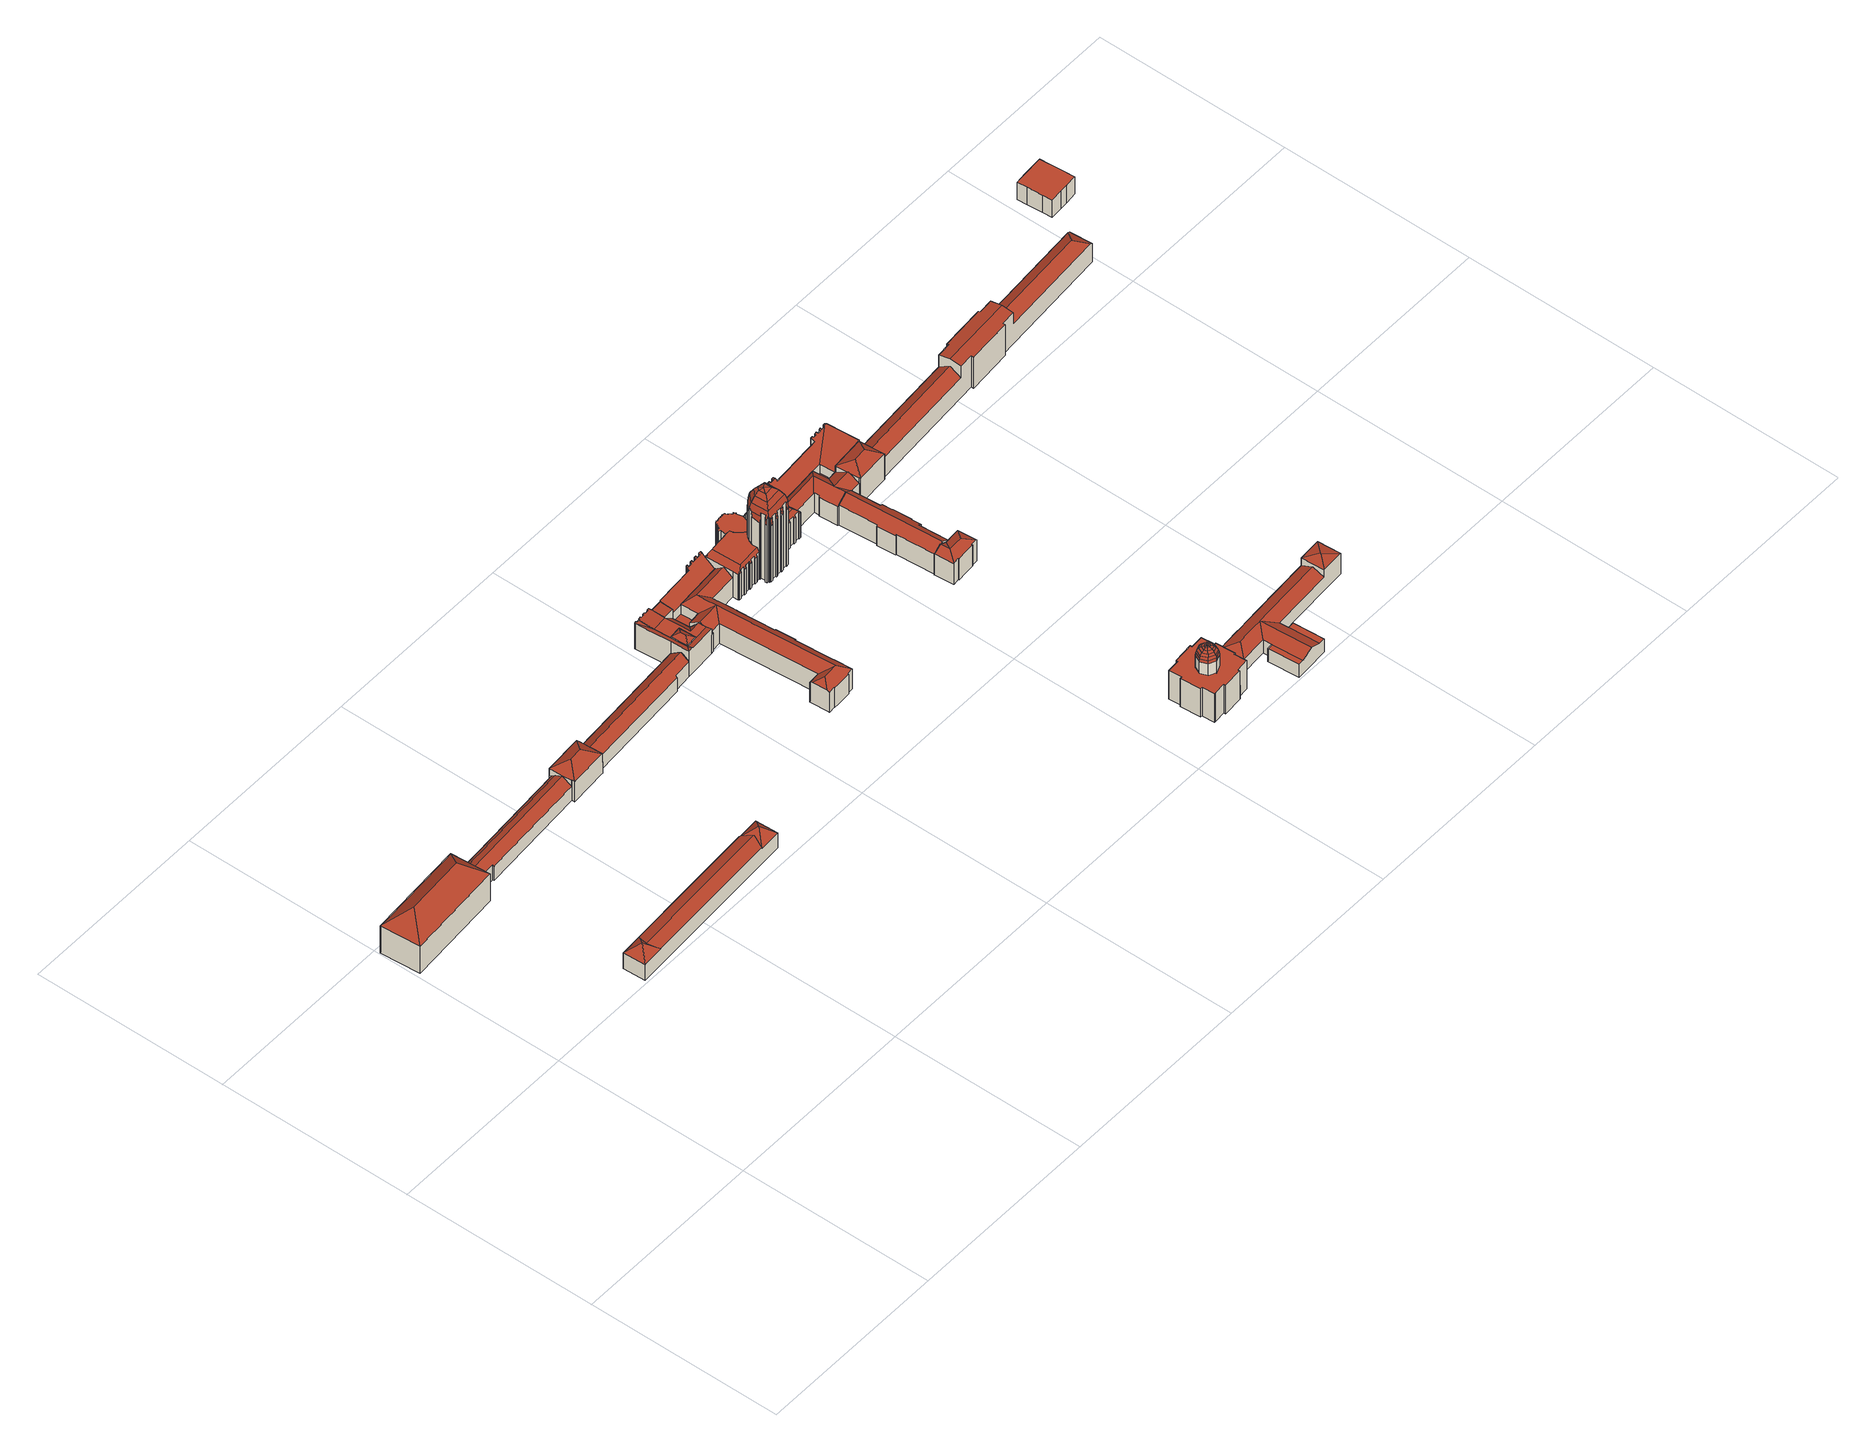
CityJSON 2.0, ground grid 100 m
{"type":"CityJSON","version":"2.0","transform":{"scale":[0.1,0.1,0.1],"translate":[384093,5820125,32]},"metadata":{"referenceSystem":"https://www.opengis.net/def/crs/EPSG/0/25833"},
"CityObjects":{
"building1":{"type":"Building","geometry":[{"type":"MultiSurface","lod":"2","boundaries":[[[0,1,2,3]],[[0,3,4]],[[5,6,7,8]],[[3,2,7,6]],[[9,4,5,8]],[[4,3,6,5]],[[2,9,8,7]],[[9,2,1]],[[4,9,1,0]]],"semantics":{"surfaces":[{"type":"RoofSurface"},{"type":"GroundSurface"},{"type":"WallSurface"}],"values":[0,0,1,2,2,2,2,0,0]}}]},
"building2":{"type":"Building","geometry":[{"type":"MultiSurface","lod":"2","boundaries":[[[10,11,12,13,14,15]],[[16,17,18,19]],[[17,16,20]],[[21,22,23]],[[15,14,13,24,25,26]],[[26,10,15]],[[21,23,27]],[[23,28,27]],[[23,22,28]],[[12,24,13]],[[29,28,22,26,25,24,30,16,19,31,32,33]],[[17,20,34]],[[21,27,35,36,37,38,18,17,34,12,11,10]],[[20,30,34]],[[20,16,30]],[[24,12,34,30]],[[35,29,33,32,31,19,18,38,37,36]],[[27,28,29,35]],[[10,26,22,21]]],"semantics":{"surfaces":[{"type":"RoofSurface"},{"type":"WallSurface"},{"type":"GroundSurface"}],"values":[0,1,0,0,0,2,0,0,0,2,1,0,1,0,0,1,2,1,1]}}]},
"building3":{"type":"Building","attributes":{"roofType":"1130"},"geometry":[{"type":"MultiSurface","lod":"2","boundaries":[[[39,40,41,42,43]],[[44,45,46,47,48,49]],[[50,40,39,51,52,53]],[[54,55,56,57]],[[58,59,60,61,62,63,64]],[[65,66,67,68,69,70,71]],[[72,73,74,75,76,77,78]],[[79,80,81,82]],[[83,84,85,86]],[[87,88,89,90]],[[91,92,93,94]],[[95,96,97,98]],[[99,100,101,102]],[[103,104,105]],[[106,107,108,109,110,111]],[[112,113,114,115]],[[116,117,118,119]],[[120,121,122,123]],[[84,124,125,85]],[[114,113,126,127,128,129]],[[130,80,79,131,132,133,134,135,136,137,138,139,140,141,142,143,144]],[[145,146,147,148]],[[149,150,151,152]],[[153,154,155,156]],[[157,158,159,160]],[[161,69,68,162]],[[163,164,165,59,58,166]],[[167,168,169,170,171,172,173,174]],[[175,176,177,178,179]],[[180,181,182,183]],[[184,185,186,187,188,189]],[[190,191,192,193,194]],[[195,196,197,198,199,200]],[[201,202,203,204]],[[205,206,207,208,209,210,211]],[[212,213,214,215,216,217]],[[218,219,220,221]],[[222,223,224,225,226,227]],[[228,229,230,231]],[[232,233,234,235,236,237,238,239]],[[240,241,242,243]],[[244,245,246,247]],[[172,171,170,248,249,250,251,173]],[[252,214,213,253]],[[254,255,256,257,258,259,260,261,262,263,264,265]],[[55,266,267,56]],[[268,269,270,271,272,273,274,275,276,277,278,279,280,281,282,283,284,109,285,286,287,288,289,119,118,290,291,292,293,294,295,296,297,298,299,300,301,302,303,304,305,306,307,308,309,310,311,312,313,314,315,316,317,318,319,320,94,93,321,322,323,324,325,63,326,327,328]],[[329,330,331,332,149,152,333,334,335]],[[336,337,158,157,338,72,78,77,339,340]],[[341,342,343,344,207,206]],[[170,169,345,102,346,347,101,348,248]],[[253,349,350,351,223,352]],[[353,354,355,356]],[[357,358,359,360]],[[361,362,363,364]],[[365,332,331,366]],[[367,368,369,370]],[[371,372,373,374,375,376,377,378,379,380,381,382,383,384,385,386,387,388,389,390,391,392,393,394]],[[245,244,395,396]],[[397,398,66,399,400,401,402]],[[403,404,405,406,407,408]],[[270,269,268,398,397,402,409,271]],[[410,411,412,413,414,415]],[[416,417,418,419]],[[73,420,421,422,423,74]],[[424,425,426,427,428,429,430,431]],[[395,244,247,432,196,433]],[[434,435,436,437,438,439,440,130,144,441]],[[442,91,94,320]],[[443,444,445,446]],[[447,448,105,161,162]],[[413,449,450,414]],[[451,452,453,454,455,456,457,458,459,460,401,461,462,463,464]],[[465,466,467,468]],[[469,470,471,472]],[[473,474,475]],[[476,477,478,479,480,481]],[[393,392,391,192,191,482]],[[483,484,200,485]],[[127,486,487,128]],[[488,489,490,491,492,493,494,368,367,495,496,497,498,499]],[[500,501,295,294]],[[502,503,343,341]],[[504,505,506,507]],[[508,509,510,511]],[[512,513,340,339,477,476]],[[139,138,514,515]],[[516,95,98,517]],[[427,426,261,518,519,520,429,428]],[[521,522,523,524,525,526]],[[522,527,528,523]],[[529,530,531,532]],[[275,274,458,457,456,276]],[[533,211,534,535]],[[536,537,538,539]],[[214,252,222,227,215]],[[150,540,541,151]],[[542,543,544,545]],[[546,547,548,549]],[[550,551,552,553,554,555]],[[556,557,558,559]],[[531,530,386,385]],[[560,178,533,561]],[[530,562,387,386]],[[470,563,564,471]],[[565,566,120,123,567,568]],[[569,570,372,371]],[[216,571,572,217]],[[573,574,575,576]],[[561,577,473]],[[578,579,580,581]],[[582,583,584,585]],[[109,287,586,587,110]],[[588,589,590,591]],[[592,536,539,593,594]],[[595,596,597,598,599,600,601,602,603,100,99]],[[543,604,605,544]],[[606,607,608,609,602,601]],[[391,610,611,612,613,614]],[[560,473,475]],[[498,497,496,271,615,616,274,617]],[[505,504,618,334,333,619,165,164]],[[609,603,602]],[[332,365,540,150,149]],[[620,116,119,289]],[[621,436,435,434,622,623]],[[624,625,626,627]],[[579,628,629,580]],[[630,631,632,633]],[[634,635,636,637,638,130]],[[639,463,462,640,641,642]],[[83,643,644,645,646,647,648,649,650,651,652,653,654,655,547,546,656,628,579,578,657,658,659,574,573,660,661,662,663,664,665,666,667,668,669,670,671,417,416,672,673,674,675,676,677,678,679,266,55,54,680,362,361,681,682,683,684,685,686,466,465,557,556,687,688,625,624,689,589,588,690,691,124,84]],[[675,674,692,693]],[[694,695,257,256,255,696]],[[697,698,699,700]],[[561,533,535,577]],[[124,691,701,125]],[[702,703,315,314]],[[704,705,706,707]],[[247,196,195,200,708,485,709,710,711,356,355,712,713,183,182,714,700,699,715,716,707,706,717,718,719,720,721,102,101,722,608,607,606,723,724,633,632,86,725,726,406,405,404,727,246]],[[589,689,728,590]],[[705,704,729,730,698,697,731,181,180,732,733,354,353,734,735,736,737,738,598,597,739,740]],[[138,137,741,514]],[[742,442,320,319]],[[501,743,296,295]],[[659,658,744,745]],[[746,747,76,75,74,423,748,749,750,751,752,753]],[[754,203,755,756,757,758,393]],[[527,759,760,528]],[[736,735,710,709]],[[136,135,761,762]],[[166,58,64,763]],[[764,765,570,569,766,482,191,190,767]],[[768,188,187,186,237,236,235,234,769,770,360,359,771,772,773,774,775,776,777,695,694,696,778,779,780,781,782,783,425,424,431,430,784,785,204,203,786,787,788,789,790,791,585,584,792,156,155,545,544,605,793,794,243,242,221,220,795,796,797,511,510,101,347,346,102,798]],[[644,643,725,406]],[[768,798,102,345,799,800,189,188]],[[618,504,507,801]],[[111,110,587,802,803,804,805,806]],[[807,621,623,622,808,809]],[[686,685,810,811]],[[493,492,812,813]],[[664,663,814,815]],[[600,816,630,633,724,723,606,601]],[[660,573,576,817]],[[604,818,793,605]],[[375,374,373,765,764,819,592,594,376]],[[145,148,820,487,486,821]],[[141,140,822,823]],[[824,153,156,792]],[[705,740,717,706]],[[825,826,827,828,829,830]],[[678,677,831,832]],[[147,146,833,834,835,836]],[[259,776,775,774,837,260]],[[454,453,279,278]],[[838,535,534,839]],[[401,41,40,462,461]],[[677,676,840,831]],[[112,841,126,113]],[[160,159,842,843,513,512,476,481,480,752,751,750,749,748,423,422,421,844,845]],[[828,529,532,829]],[[474,577,535,838]],[[846,847,433,196,848,849,200,484]],[[482,766,394,393]],[[285,109,642,641,53,52,850,287,286]],[[663,662,851,814]],[[103,105,448,447,162,327,326,63,325,324,323,852,853]],[[367,370,854,271,496,495]],[[368,494,855,369]],[[376,594,593,856,378,377]],[[273,272,271,409,460,459,458,274]],[[857,858,859,860]],[[631,861,86,632]],[[154,542,545,155]],[[862,863,864,865]],[[661,660,817,866]],[[826,825,381,380]],[[647,646,727,867]],[[868,869,870,867,209,208]],[[161,105,104,70,69]],[[681,361,364,871]],[[868,344,343,869]],[[872,483,485,873]],[[417,671,874,418]],[[875,876,877,878]],[[574,659,745,575]],[[201,204,785,784,879,880]],[[652,651,525,523]],[[583,824,792,584]],[[420,881,844,421]],[[490,489,882,883]],[[60,857,860,61]],[[884,773,772,771,885,886]],[[887,508,511,797]],[[688,687,888,889]],[[612,890,891,613]],[[892,70,104,228,231,42,41]],[[466,686,811,467]],[[893,803,802,894,895,896]],[[619,897,898,858,857,60,59,165]],[[96,95,516,899,499,498,617,900]],[[643,83,86,725]],[[645,644,406,404]],[[494,493,813,855]],[[259,258,777,776]],[[479,753,752,480]],[[595,99,102,721]],[[872,901,846,484,483]],[[133,132,902,903]],[[884,837,774,773]],[[755,437,436,904,756]],[[819,767,905,194,906,907,537,536,592]],[[226,225,908,909,910,341,206,205,177,176]],[[906,194,193]],[[911,912,300,299]],[[106,913,914,107]],[[413,412,915,916,917,918,555,554,834,833,821,486,127,126,841,919,920,921,175,839,922,449]],[[923,875,878,924]],[[925,500,294,293]],[[336,340,513,843]],[[690,588,591,926]],[[927,411,410,928]],[[929,89,88,901,872,873]],[[667,666,930,931]],[[665,664,815,932]],[[276,456,455,454,278,277]],[[88,87,933,47,46,922,839,534,847,846,901]],[[358,885,771,359]],[[934,757,756,904]],[[740,739,718,717]],[[834,554,553,835]],[[444,935,936,445]],[[202,201,880,879,429,520,937,938,939]],[[767,190,194,905]],[[179,838,839,175]],[[940,807,809,808,941,942]],[[743,943,297,296]],[[280,279,453,452,451,464,282,281]],[[121,120,566,944]],[[900,617,274,945]],[[48,946,947,49]],[[635,948,949,438,437,755,203,950,951,952,953,954,790,955,636]],[[956,955,790,957,81,80]],[[958,923,924,959,891,890]],[[251,960,961,962]],[[670,669,963,964]],[[965,506,505,164,163,966,326]],[[70,892,71]],[[818,967,794,793]],[[729,704,707,716]],[[737,485,708,200,199,738]],[[680,54,57,968]],[[185,238,237,186]],[[475,474,838,179]],[[354,733,712,355]],[[703,969,316,315]],[[920,970,971,568,567,921]],[[152,151,541,897,619,333]],[[409,402,401,460]],[[362,680,968,363]],[[804,972,759,527,522,521,805]],[[899,516,517,752]],[[973,349,253,974]],[[393,758,975,610,391,976]],[[977,441,144,143,978]],[[979,538,537,907,389,388,387,562]],[[980,981,982,983,308,307,306,305,304,984]],[[927,928,985,986,916,915]],[[674,673,987,692]],[[654,653,528,988]],[[989,357,360,770]],[[263,262,261,426,990,991,992]],[[112,115,993,994,919,841]],[[651,650,995,525]],[[934,940,942,941,977,996]],[[492,491,997,812]],[[178,177,205,211,533]],[[998,443,446,999]],[[145,821,833,146]],[[557,465,468,558]],[[845,844,881,338,157,160]],[[47,933,946,48]],[[669,668,1000,963]],[[732,180,183,713]],[[921,567,123,122,571,216,215,227,226,176,175]],[[351,1001,225,223]],[[344,868,208,207]],[[657,578,581,1002]],[[863,1003,1004,864]],[[842,159,158,337,336,843]],[[251,250,249,248,348,509,508,887,1005,1006,219,218,241,240,967,818,604,543,542,154,153,824,583,582,1007,1008,960]],[[142,141,823,1009]],[[684,683,1010,1011]],[[689,624,627,728]],[[568,971,970,994,993,115,114,129,128,487,820,148,147,836,835,553,552,551,1012,1013,1014,986,985,928,410,415,414,450,1015,45,44,49,947,1016,90,89,929,873,485,200,849,848,196,432,247,246,1017,1018,867,870,869,343,342,341,910,909,908,225,224,223,253,213,212,217,572,1019,944,566,565]],[[489,488,423,882]],[[646,645,404,727]],[[949,439,438]],[[640,462,40,50,53,641]],[[883,882,423,1020,752,517,98,97,945,274,616,615,271,854,370,369,855,813,812,997]],[[587,586,894,802]],[[869,649,648,647,867,1021]],[[1022,548,547,655,654,988]],[[1023,1024,861,631,630,816,600,599]],[[662,661,866,851]],[[233,1025,769,234]],[[563,973,974,564]],[[179,178,560,475]],[[140,139,515,822]],[[894,586,287,895]],[[927,915,412,411]],[[135,134,1026,761]],[[520,1027,174,173,1028]],[[525,995,869,1021,867,727,404,406,725,86,85,125,701,926,591,590,728,627,626,889,888,559,558,468,467,811,810,1011,1010,1029,871,364,363,968,57,56,267,1030,832,831,840,693,692,987,1031,419,418,874,964,963,1000,931,930,932,815,814,851,866,817,576,575,745,744,1002,581,580,629,1032,549,548,1022,988,528,523]],[[799,345,169,168,167,174,800]],[[666,665,932,930]],[[1012,1033,918,917,1014,1013]],[[241,218,221,242]],[[733,732,713,712]],[[983,1034,309,308]],[[439,949,948,635,634,130,440]],[[735,734,711,710]],[[509,348,101,510]],[[393,976,391,614,613,891,959,924,878,877,1035,1009,823,822,515,514,741,762,761,1026,903,902,1036,82,81,957,790,954,953,952,951,950,203,754]],[[807,940,621]],[[730,729,716,715]],[[379,378,856,1037,827,826,380]],[[935,469,472,936]],[[477,339,77,747,746,753,479,478]],[[658,657,1002,744]],[[219,1006,795,220]],[[967,240,243,794]],[[766,569,371,394]],[[943,1038,298,297]],[[502,1039,1001,351,350,806,805,521,526,1040,1041,1042,503]],[[403,1043,727,404]],[[597,596,720,719,718,739]],[[1008,1007,791,790]],[[1044,1045,247,246]],[[687,556,559,888]],[[1034,1046,310,309]],[[1047,1048,318,317]],[[1049,702,314,313]],[[96,900,945,97]],[[76,747,77]],[[1028,173,251,962,1050]],[[1003,998,999,1004]],[[990,426,425,783,782,991]],[[211,210,396,395,433,847,534]],[[550,555,918,1033]],[[757,934,758]],[[1045,197,196,247]],[[450,449,922,46,45,1015]],[[550,1033,1012,551]],[[656,546,549,1032,629,628]],[[621,940,934,904,436]],[[473,577,474]],[[222,252,253,223]],[[1043,1044,246,727]],[[638,80,130]],[[683,682,1029,1010]],[[79,82,1036,131]],[[327,162,68,328]],[[920,919,994,970]],[[266,679,1030,267]],[[229,39,43,230]],[[685,684,1011,810]],[[897,541,540,365,366,1051,1052,1053,898]],[[653,652,523,528]],[[1020,423,488,499,899,752]],[[1054,925,293,292]],[[225,1001,1039,502,341,1055]],[[254,265,779,778]],[[825,830,382,381]],[[181,731,714,182]],[[1056,1049,313,312]],[[68,67,398,268,328]],[[933,87,90,1016,947,946]],[[104,103,853,852,1057,1058,229,228]],[[399,71,892,41,401,400]],[[788,787,786,203,202,939,938,1059,1060,961,960,1008,790,789]],[[625,688,889,626]],[[804,803,893,1061,1062,972]],[[1063,1064,865,864,1004,999,446,445,936,472,471,564,974,253,352,223,225,1055,341,343,869,995,1065,525,524,523,528,760,1062,1061,893,896,895,287,109,108,107,914]],[[1038,911,299,298]],[[759,972,1062,760]],[[610,975,758,934,996,977,978,958,890,612,611]],[[737,736,709,485]],[[738,199,198,197,1045,1044,1043,403,408,407,1023,599,598]],[[137,136,762,741]],[[334,618,801,335]],[[503,1042,869,343]],[[1007,582,585,791]],[[1066,1067,303,302]],[[1005,887,797,796,795,1006]],[[122,121,944,1019,572,571]],[[858,898,1053,859]],[[67,66,398]],[[682,681,871,1029]],[[52,51,39,229,1058,92,91,442,742,1048,1047,969,703,702,1049,1056,1068,1046,1034,983,982,981,980,984,1067,1066,1069,912,911,1038,943,743,501,500,925,1054,1070,1071,117,116,620,1072,850]],[[1057,852,323,322]],[[529,828,827,1037,1073,1074,1075,979,562,530]],[[255,254,778,696]],[[1070,1054,292,291]],[[973,563,470,469,935,444,443,998,1003,863,862,1076,1077,913,106,111,806,350,349]],[[861,1024,725,86]],[[603,609,608,722,101,100]],[[491,490,883,997]],[[596,595,721,720]],[[672,416,419,1031]],[[691,690,926,701]],[[406,726,725,1024,1023,407]],[[1072,620,289,288]],[[673,672,1031,987]],[[622,941,808]],[[1046,1068,311,310]],[[65,71,399,66]],[[698,730,715,699]],[[734,353,356,711]],[[731,697,700,714]],[[679,678,832,1030]],[[917,916,986,1014]],[[396,210,209,867,1018,1017,246,245]],[[650,649,869,995]],[[132,131,1036,902]],[[1071,1070,291,290]],[[1077,1076,1064,1063]],[[193,192,391,390]],[[143,142,1009,1035,877,876]],[[560,561,473]],[[1025,989,770,769]],[[329,335,801,507,506,965,326,1078,63,62,61,860,859,1053,1052,1051,366,331,330]],[[850,1072,288,287]],[[1040,526,525,1065,995,1041]],[[1059,1028,1050,1060]],[[134,133,903,1026]],[[1068,1056,312,311]],[[907,906,193,390,389]],[[383,382,830,829,532,531,385,384]],[[231,230,43,42]],[[1050,962,961,1060]],[[1069,1066,302,301]],[[671,670,964,874]],[[668,667,931,1000]],[[1057,322,321,93,92,1058]],[[163,166,763,966]],[[1048,742,319,318]],[[912,1069,301,300]],[[284,283,282,464,463,639,642,109]],[[969,1047,317,316]],[[117,1071,290,118]],[[881,420,73,72,338]],[[913,1077,1063,914]],[[637,636,955,956,80,638]],[[520,519,518,261,260,837,884,886,885,358,357,989,1025,233,232,239,238,185,184,189,800,174,1027]],[[570,765,373,372]],[[676,675,693,840]],[[263,992,264]],[[1076,862,865,1064]],[[1067,984,304,303]],[[780,779,265,264,992,991,782,781]],[[977,941,622,434,441]],[[937,520,1028,1059,938]],[[258,257,695,777]],[[326,966,763,64,63,1078]],[[819,764,767]],[[143,876,875,923,958,978]],[[1074,1073,1037,856,593,539,538,979,1075]],[[430,429,879,784]],[[1042,1041,995,869]]],"semantics":{"surfaces":[{"type":"WallSurface"},{"type":"RoofSurface"},{"type":"GroundSurface"}],"values":[0,0,0,0,0,1,1,0,0,0,0,0,0,0,0,0,0,1,0,0,1,0,1,0,0,1,0,1,1,0,0,1,0,0,1,0,0,0,0,0,0,0,0,0,1,0,2,0,1,0,0,0,0,0,0,0,0,2,1,1,0,0,0,0,0,0,0,1,0,0,1,0,1,0,0,1,0,0,0,0,1,0,0,0,0,0,0,0,1,0,0,1,0,1,1,1,1,0,0,0,0,0,1,0,0,0,0,0,0,1,0,0,0,0,1,1,0,0,0,1,0,1,1,1,0,0,0,0,0,0,1,1,0,0,0,1,0,0,0,2,0,1,0,0,0,0,0,0,0,0,0,1,1,2,0,0,0,1,1,0,0,0,0,0,0,0,0,0,0,0,1,0,0,0,0,1,1,0,1,2,1,1,0,0,0,0,0,0,0,0,0,0,0,0,0,0,0,0,0,1,0,0,0,0,0,0,0,0,0,0,0,0,0,0,0,0,0,0,0,1,1,0,0,0,0,0,0,1,0,0,1,1,0,0,0,0,1,0,0,0,0,0,0,0,0,0,1,0,0,0,0,0,1,0,1,1,0,0,0,0,0,0,0,0,0,0,0,0,0,0,0,0,0,1,0,0,0,0,1,0,1,0,0,0,0,0,0,0,0,0,0,1,0,0,0,0,1,0,1,0,0,1,0,0,1,0,1,0,0,0,1,0,0,0,2,0,0,1,1,2,1,0,0,1,0,0,0,1,0,0,1,0,1,2,1,0,0,0,0,0,1,0,0,2,1,0,0,0,1,0,0,0,0,0,1,0,0,0,0,0,0,0,0,0,1,0,0,0,1,1,1,0,0,0,0,0,1,0,0,0,0,0,0,0,0,0,0,0,0,0,0,0,0,0,0,0,0,0,1,1,0,0,0,2,0,0,1,0,1,0,0,0,0,0,0,0,0,0,0,1,0,0,0,0,1,0,0,0,0,0,0,0,0,0,1,0,0,0,0,0,0,0,0,0,0,0,0,0,0,1,0,2,0,0,0,0,0,0,0,1,1,0,0,0,0,1,0,0,0,0,0,1,0,1,1,0,0,1,0,0,0,0,1,0,0,0,1,1,0,0]}}]},
"building4":{"type":"Building","attributes":{"roofType":"1130"},"geometry":[{"type":"MultiSurface","lod":"2","boundaries":[[[1079,1080,1081,1082]],[[1083,1084,1085,1086]],[[1087,1086,1088,1089]],[[1090,1091,1092,1093]],[[1094,1079,1082,1095]],[[1096,1097,1098,1099]],[[1089,1088,1100,1101]],[[1102,1103,1104,1105]],[[1106,1107,1108,1109]],[[1088,1110,1111,1100]],[[1112,1113,1114,1115]],[[1116,1117,1118,1119,1120]],[[1121,1122,1123]],[[1124,1125,1126,1127]],[[1128,1129,1130,1131]],[[1132,1133,1134,1098,1135,1117,1116]],[[1136,1137,1138,1139]],[[1123,1122,1084,1083]],[[1140,1141,1142,1143,1144,1145]],[[1146,1147,1148,1149,1150,1131,1130,1151]],[[1152,1153,1154,1155]],[[1156,1157,1129,1128]],[[1158,1159,1160,1161]],[[1162,1136,1139,1163]],[[1164,1165,1166,1167,1120,1119,1118,1168,1169,1170,1171]],[[1116,1172,1173,1132]],[[1121,1174,1175]],[[1137,1176,1177,1138]],[[1153,1178,1179,1154]],[[1180,1181,1182,1183]],[[1184,1143,1142,1185]],[[1186,1187,1148,1147]],[[1188,1189,1190,1191]],[[1187,1192,1149,1148]],[[1096,1099,1193]],[[1194,1195,1196,1197]],[[1193,1198,1135,1097,1096]],[[1164,1199,1200,1145,1165]],[[1201,1202,1203,1204]],[[1080,1205,1206,1081]],[[1196,1195,1207,1208]],[[1209,1210,1211,1212,1120,1143,1184]],[[1100,1111,1187,1186]],[[1213,1214,1146,1151]],[[1215,1216,1217,1218]],[[1219,1158,1161,1220]],[[1210,1221,1172,1116,1120,1212,1211]],[[1121,1107,1106]],[[1222,1112,1115,1223]],[[1121,1224,1107]],[[1225,1226,1221,1210,1209,1227,1228,1229,1230,1231]],[[1232,1225,1231,1230,1229,1228,1233,1185,1142,1141,1140,1234,1235,1208,1207,1236,1237,1238,1239,1240,1241,1134,1133,1132,1173]],[[1103,1222,1223,1104]],[[1242,1243,1244,1192]],[[1194,1197,1235,1234]],[[1245,1184,1185,1233]],[[1168,1118,1117,1135,1198,1193]],[[1121,1123,1174]],[[1113,1124,1127,1114]],[[1246,1247,1248,1249]],[[1129,1213,1151,1130]],[[1121,1175,1224]],[[1159,1087,1089,1160]],[[1189,1094,1095,1190]],[[1250,1101,1214,1213]],[[1243,1156,1128,1244]],[[1091,1162,1163,1092]],[[1120,1167,1166,1165,1145,1144,1143]],[[1197,1196,1208,1235]],[[1175,1174,1251,1252]],[[1253,1252,1159,1158]],[[1121,1254,1122]],[[1234,1140,1145,1200,1199,1164,1236,1207,1195,1194]],[[1192,1244,1150,1149]],[[1255,1090,1093,1256]],[[1109,1108,1219,1216]],[[1244,1128,1131,1150]],[[1257,1255,1256,1258]],[[1251,1083,1086,1087]],[[1125,1246,1249,1126]],[[1252,1251,1087,1159]],[[1122,1254,1259,1084]],[[1254,1106,1109,1259]],[[1224,1175,1252,1253]],[[1110,1218,1242,1111]],[[1135,1098,1097]],[[1107,1224,1253,1108]],[[1260,1261,1262,1263]],[[1160,1089,1101,1250]],[[1178,1188,1191,1179]],[[1227,1245,1233,1228]],[[1108,1253,1158,1219]],[[1086,1085,1110,1088]],[[1214,1186,1147,1146]],[[1237,1236,1164,1171,1170,1169,1168,1193,1099,1241,1240,1239,1238]],[[1157,1250,1213,1129]],[[1206,1204,1203,1183,1182,1264,1105,1104,1223,1115,1114,1127,1126,1249,1248,1263,1262,1155,1154,1179,1191,1190,1095,1082,1081],[1163,1139,1138,1177,1258,1256,1093,1092]],[[1217,1220,1156,1243]],[[1265,1102,1105,1264]],[[1111,1242,1192,1187]],[[1174,1123,1083,1251]],[[1161,1160,1250,1157]],[[1181,1265,1264,1182]],[[1220,1161,1157,1156]],[[1261,1152,1155,1262]],[[1202,1180,1183,1203]],[[1205,1201,1204,1206]],[[1266,1226,1225,1232]],[[1084,1259,1215,1085]],[[1218,1217,1243,1242]],[[1247,1260,1263,1248]],[[1209,1184,1245,1227]],[[1080,1079,1094,1189,1188,1178,1153,1152,1261,1260,1247,1246,1125,1124,1113,1112,1222,1103,1102,1265,1181,1180,1202,1201,1205],[1091,1090,1255,1257,1176,1137,1136,1162]],[[1085,1215,1218,1110]],[[1176,1257,1258,1177]],[[1101,1100,1186,1214]],[[1259,1109,1216,1215]],[[1226,1266,1172,1221]],[[1216,1219,1220,1217]],[[1099,1098,1134,1241]],[[1172,1266,1232,1173]],[[1121,1106,1254]]],"semantics":{"surfaces":[{"type":"WallSurface"},{"type":"RoofSurface"},{"type":"GroundSurface"}],"values":[0,1,1,0,0,1,1,0,1,1,0,1,1,0,0,0,0,1,0,2,0,1,1,0,1,0,1,0,0,0,0,0,0,0,1,1,1,1,0,0,0,1,1,0,1,1,1,1,0,1,0,2,0,1,0,0,0,1,0,0,0,1,1,0,1,1,0,1,0,1,1,1,0,0,0,1,0,0,1,0,1,1,1,1,1,1,1,0,1,0,0,1,1,0,0,1,2,1,0,1,1,1,0,1,0,0,0,0,1,1,0,1,1,1,0,1,1,1,1,0,0,1]}}]},
"building5":{"type":"Building","attributes":{"roofType":"1000"},"geometry":[{"type":"MultiSurface","lod":"2","boundaries":[[[1267,1268,1269,1270]],[[1271,1272,1273,1274]],[[1268,1275,1276,1269]],[[1277,1278,1279,1280]],[[1281,1282,1283,1284]],[[1271,1275,1268,1267,1285,1286,1287,1282,1281,1278,1277,1272]],[[1287,1286,1288,1289]],[[1286,1285,1290,1288]],[[1285,1267,1270,1290]],[[1282,1287,1289,1283]],[[1273,1280,1279,1284,1283,1289,1288,1290,1270,1269,1276,1274]],[[1275,1271,1274,1276]],[[1272,1277,1280,1273]],[[1278,1281,1284,1279]]],"semantics":{"surfaces":[{"type":"WallSurface"},{"type":"RoofSurface"},{"type":"GroundSurface"}],"values":[0,0,0,0,0,1,0,0,0,0,2,0,0,0]}}]}
},
"vertices":[
[420,1896,268],[111,1873,268],[18,1765,176],[528,1803,176],[513,2005,176],[513,2005,12],[528,1803,12],[18,1765,12],[3,1967,12],[3,1967,176],
[1400,1171,116],[1033,1149,116],[687,1128,116],[647,1068,137],[1036,1092,137],[1455,1117,137],[580,1007,114],[574,1121,114],[574,1121,19],[580,1007,19],[634,1067,161],[1400,1171,112],[1407,1057,112],[1461,1118,163],[693,1013,116],[1039,1035,116],[1407,1057,116],[1515,1178,112],[1521,1064,112],[1521,1064,19],[693,1013,114],[693,1013,19],[1039,1035,19],[1407,1057,19],[687,1128,114],[1515,1178,19],[1400,1171,19],[1033,1149,19],[687,1128,19],
[3211,2262,132],[3211,2262,135],[3218,2182,135],[3218,2182,80],[3211,2262,80],[2677,2069,20],[2681,2069,20],[2681,2069,419],[2677,2069,400],[2675,2069,369],[2675,2069,20],[3102,2253,135],[3102,2253,132],[2951,2241,132],[2951,2241,135],[2709,2365,174],[2711,2366,174],[2711,2366,20],[2709,2365,20],[4008,2235,137],[4008,2235,209],[4082,2241,209],[4082,2241,20],[4008,2235,20],[3439,2191,20],[3439,2191,137],[3271,2120,173],[3271,2115,173],[3275,2063,173],[3276,2055,173],[3322,2124,207],[3266,2185,173],[3270,2125,173],[3276,1516,171],[3322,1568,148],[3250,1563,148],[3239,1563,148],[3238,1562,148],[3200,1510,171],[3242,1513,171],[2135,2261,173],[2136,2250,172],[2136,2250,20],[2135,2261,20],[2667,2286,174],[2672,2318,174],[2672,2318,20],[2667,2286,20],[2681,2081,418],[2679,2106,417],[2679,2106,20],[2681,2081,20],[3409,2370,180],[3421,2371,180],[3421,2371,20],[3409,2370,20],[3140,1756,137],[3133,1851,137],[3133,1851,20],[3140,1756,20],[2520,2128,175],[2514,2271,176],[2514,2271,20],[2520,2128,20],[3438,2199,181],[3410,2197,173],[3438,2199,173],[2965,2127,174],[2965,2127,20],[2964,2129,20],[2962,2163,20],[2962,2163,175],[2964,2129,177],[2812,2067,361],[2801,2066,361],[2801,2066,20],[2812,2067,20],[2942,2332,180],[2955,2333,180],[2955,2333,20],[2942,2332,20],[2821,2079,355],[2820,2092,357],[2816,2092,400],[2817,2079,400],[2663,2321,174],[2663,2321,20],[2801,2070,400],[2801,2071,406],[2801,2071,20],[2801,2070,20],[2141,2185,164],[2134,2261,173],[2134,2266,174],[2122,2265,174],[2122,2260,173],[2102,2258,173],[2102,2264,174],[2091,2263,174],[2091,2258,173],[2072,2256,173],[2072,2261,174],[2060,2260,174],[2060,2255,173],[2056,2255,173],[2061,2178,164],[2775,2064,361],[2762,2063,361],[2762,2063,20],[2775,2064,20],[4958,2193,138],[4897,2246,175],[4390,2206,175],[4394,2149,138],[2417,2289,192],[2418,2282,187],[2418,2282,20],[2417,2289,20],[3295,1470,149],[3296,1467,147],[3296,1467,20],[3295,1470,20],[3392,2130,207],[3448,2069,173],[4017,2120,138],[4017,2120,209],[4013,2177,219],[4013,2177,176],[2375,2162,174],[2510,2173,174],[2518,2173,174],[2516,2219,137],[2507,2218,137],[2371,2207,137],[2262,2199,137],[2320,2158,174],[2806,2081,441],[2800,2181,441],[2799,2181,442],[2783,2170,473],[2788,2097,473],[2601,2105,186],[2595,2104,186],[2595,2104,20],[2601,2105,20],[2372,2109,142],[2373,2090,142],[2373,2090,20],[2372,2109,20],[2371,2116,20],[2371,2116,142],[1383,1969,142],[2048,2020,142],[2044,2073,101],[1379,2022,101],[1383,1970,141],[2676,2165,20],[2677,2168,20],[2677,2168,206],[2676,2165,206],[2670,2149,206],[2670,2149,20],[2225,1991,134],[2212,1989,134],[2212,1989,20],[2225,1991,20],[2798,2182,441],[2791,2189,420],[2780,2197,400],[2736,2208,400],[2725,2208,411],[2720,2206,422],[2722,2201,441],[2815,2116,20],[2818,2116,20],[2818,2116,361],[2815,2116,400],[2812,2116,410],[2812,2116,20],[2480,2287,187],[2499,2289,187],[2499,2289,20],[2480,2287,20],[2816,2154,363],[2816,2154,20],[2812,2163,20],[2808,2173,20],[2808,2173,413],[2812,2163,400],[3266,2185,132],[3259,2265,132],[3259,2265,80],[3266,2185,80],[2383,2009,140],[2384,1993,140],[2384,1993,20],[2383,2009,20],[2382,2013,20],[2376,2090,20],[2376,2090,140],[2382,2013,140],[2468,2293,192],[2479,2294,192],[2479,2294,20],[2468,2293,20],[2688,2186,361],[2703,2200,361],[2703,2200,20],[2688,2186,20],[2516,2219,130],[2507,2218,130],[2371,2207,130],[2262,2199,130],[2818,2121,362],[2818,2121,20],[2299,1396,140],[2299,1393,138],[2326,1395,138],[2396,1399,138],[2396,1403,140],[2429,1405,140],[2429,1406,141],[2376,1451,174],[2321,1447,174],[2298,1445,174],[2263,1406,149],[2264,1393,140],[2713,2366,174],[2713,2366,20],[3275,2063,20],[3228,2059,20],[3221,2058,20],[3214,2058,20],[3173,2054,20],[3125,2050,20],[3123,2050,20],[3119,2050,20],[3118,2050,20],[3113,2119,20],[3111,2146,20],[3116,2146,20],[3114,2168,20],[3114,2173,20],[3113,2174,20],[3110,2174,20],[3109,2174,20],[2957,2201,20],[2951,2241,20],[2942,2306,20],[2941,2325,20],[2943,2325,20],[2955,2326,20],[2974,2328,20],[2973,2335,20],[2986,2336,20],[2986,2329,20],[3005,2330,20],[3004,2337,20],[3015,2338,20],[3016,2331,20],[3034,2332,20],[3033,2339,20],[3043,2340,20],[3043,2333,20],[3047,2333,20],[3048,2320,20],[3097,2324,20],[3206,2333,20],[3253,2337,20],[3319,2342,20],[3318,2362,20],[3331,2363,20],[3332,2356,20],[3348,2358,20],[3347,2365,20],[3361,2366,20],[3361,2359,20],[3380,2360,20],[3379,2367,20],[3388,2368,20],[3389,2361,20],[3409,2363,20],[3421,2369,20],[3421,2363,20],[3425,2364,20],[3432,2279,20],[3438,2199,20],[3448,2076,20],[3448,2069,20],[3276,2055,20],[4394,2149,20],[4958,2193,20],[4970,2194,20],[4970,2194,131],[4394,2149,209],[4319,2143,209],[4319,2143,20],[3198,1459,147],[3246,1463,147],[3326,1472,149],[3165,1460,149],[3198,1463,149],[2791,2189,20],[2780,2197,20],[2773,2202,20],[2773,2202,361],[2520,2128,137],[2518,2173,20],[2516,2219,20],[2514,2271,171],[2818,2121,183],[2817,2135,206],[2816,2154,206],[2817,2135,20],[2637,2108,186],[2613,2106,186],[2613,2106,20],[2637,2108,20],[2402,1799,138],[2411,1698,138],[2411,1698,20],[2402,1799,20],[2705,2363,174],[2706,2364,174],[2706,2364,20],[2705,2363,20],[4961,2310,131],[4961,2310,20],[3225,1910,151],[3241,1912,141],[3241,1912,20],[3225,1910,20],[1952,1962,20],[1387,1919,20],[1388,1903,20],[1387,1903,20],[1386,1903,20],[1188,1888,20],[1188,1889,20],[1187,1904,20],[1185,1904,20],[622,1860,20],[621,1868,20],[524,1861,20],[521,1900,20],[518,1937,20],[517,1955,20],[1179,2006,20],[1178,2020,20],[1179,2020,20],[1378,2034,20],[1379,2022,20],[2044,2073,20],[2048,2020,20],[2050,1977,20],[1951,1969,20],[2681,2174,400],[2709,2202,400],[3228,2059,140],[3275,2063,140],[3271,2120,176],[3223,2116,176],[3169,2112,176],[3221,2058,140],[2692,2228,206],[2692,2228,20],[2684,2238,20],[2674,2252,20],[2674,2252,206],[2684,2238,206],[3214,2058,146],[2689,2058,20],[2689,2058,361],[2689,2061,400],[2689,2063,406],[2689,2063,20],[2689,2061,20],[2730,2368,174],[2732,2368,174],[2732,2368,20],[2730,2368,20],[3322,1569,147],[3322,1569,20],[3322,1568,20],[3250,1563,20],[2318,1500,20],[2318,1499,20],[2318,1499,138],[2318,1500,138],[2278,2000,138],[2278,2001,138],[2278,2001,20],[2278,2000,20],[2681,2174,20],[2677,2168,406],[2127,2096,164],[2130,2049,164],[2133,2010,164],[2210,2016,164],[2208,2055,164],[2150,2051,164],[2147,2098,164],[2068,2091,164],[3409,2363,177],[2892,2122,175],[2881,2121,175],[2881,2121,20],[2892,2122,20],[3448,2076,173],[3439,2191,173],[2682,2062,406],[2682,2062,20],[3114,2173,139],[3114,2168,139],[3116,2146,139],[3111,2146,136],[3113,2119,135],[3118,2050,135],[3119,2050,135],[3123,2050,139],[3125,2050,140],[3173,2054,176],[3163,2177,176],[3160,2217,176],[3110,2174,136],[3113,2174,139],[2686,2347,174],[2687,2349,174],[2687,2349,20],[2686,2347,20],[2854,2124,183],[2855,2119,175],[2855,2119,20],[2854,2124,20],[2739,2139,501],[2719,2114,494],[2765,2117,494],[3162,1460,20],[3162,1460,147],[3155,1557,147],[3155,1558,147],[3155,1558,20],[3155,1557,20],[2050,1977,108],[2671,2110,361],[2670,2149,371],[2671,2110,20],[2775,2069,406],[2775,2069,20],[3250,1563,151],[3239,1712,151],[3256,1713,141],[3252,1764,140],[3257,1765,137],[3250,1862,137],[3245,1862,141],[3214,2057,151],[3214,2058,151],[3208,2057,154],[3177,2055,174],[3213,1561,174],[2986,2329,177],[3005,2330,177],[2791,2189,206],[2773,2202,206],[4091,2114,207],[4090,2126,209],[4090,2126,20],[4091,2114,20],[2512,2290,187],[2514,2290,187],[2514,2290,20],[2512,2290,20],[3165,1460,20],[3198,1463,20],[2091,2258,20],[2072,2256,20],[3145,1756,140],[3145,1756,20],[2372,1504,174],[2332,2005,174],[2328,2059,174],[2790,2280,206],[2790,2281,205],[2790,2281,20],[2790,2280,20],[2782,2249,20],[2782,2249,206],[2795,2294,177],[2795,2294,20],[1180,1988,121],[1179,2006,106],[517,1955,107],[518,1937,121],[2726,2184,473],[2681,2161,441],[2697,2155,473],[1317,1964,183],[1378,2034,142],[1179,2020,141],[1250,1959,183],[4951,2309,137],[4385,2265,137],[2437,2284,187],[2436,2290,192],[2436,2290,20],[2437,2284,20],[2785,2342,174],[2791,2331,174],[2791,2331,20],[2785,2342,20],[2737,2062,361],[2737,2062,20],[2737,2065,20],[2737,2067,20],[2737,2067,406],[2737,2065,400],[2683,2344,174],[2685,2346,174],[2685,2346,20],[2683,2344,20],[2762,2156,494],[2732,2163,494],[1178,2020,96],[2842,2118,175],[2842,2118,20],[2817,2079,20],[2821,2079,20],[2815,2079,409],[2815,2079,20],[1952,1962,103],[1387,1919,103],[2814,2092,409],[2814,2092,20],[2765,2354,174],[2767,2352,174],[2767,2352,20],[2765,2354,20],[2717,2148,494],[2775,2344,174],[2777,2342,174],[2777,2342,20],[2775,2344,20],[2405,2281,187],[2409,2282,187],[2409,2282,20],[2405,2281,20],[2942,2306,176],[2942,2306,177],[2676,2330,174],[2677,2332,174],[2677,2332,20],[2676,2330,20],[1386,1903,141],[1188,1889,142],[1188,1888,141],[2522,2100,176],[2525,2100,179],[2525,2096,179],[2547,2111,206],[2541,2256,206],[2524,2266,187],[2521,2266,183],[2520,2269,183],[2517,2271,178],[2448,2291,192],[2448,2291,20],[2521,2266,20],[2520,2269,20],[2520,2272,20],[2520,2272,178],[2044,2073,173],[2036,2176,174],[2030,2253,174],[2030,2253,20],[2036,2176,20],[3208,2057,20],[3177,2055,20],[3123,2050,140],[4320,2132,207],[4390,2206,219],[2943,2325,177],[2133,2010,172],[2127,2096,172],[2130,2049,172],[2679,2336,174],[2680,2338,174],[2680,2338,20],[2679,2336,20],[2779,2339,174],[2779,2339,20],[2661,2279,187],[2663,2286,175],[2663,2286,20],[2661,2279,20],[2199,2189,111],[2200,2189,110],[2200,2189,165],[2199,2189,165],[2141,2185,165],[3109,2174,136],[3106,2213,176],[2957,2201,176],[2962,2163,137],[2669,2270,174],[2674,2252,174],[2692,2228,174],[2718,2205,174],[2725,2208,174],[2734,2208,174],[2748,2208,174],[2769,2223,174],[2782,2249,174],[2790,2281,174],[2795,2294,174],[2786,2328,174],[2787,2328,174],[2783,2342,174],[2773,2346,174],[2771,2348,174],[2769,2350,174],[2763,2356,174],[2760,2357,174],[2758,2359,174],[2756,2361,174],[2758,2366,174],[2745,2372,174],[2743,2366,174],[2742,2367,174],[2740,2367,174],[2738,2367,174],[2736,2368,174],[2734,2368,174],[2728,2368,174],[2726,2368,174],[2724,2368,174],[2722,2368,174],[2721,2368,174],[2719,2367,174],[2717,2367,174],[2715,2367,174],[2708,2364,174],[2702,2368,174],[2690,2361,174],[2694,2356,174],[2692,2354,174],[2690,2353,174],[2689,2351,174],[2682,2342,174],[2681,2340,174],[2678,2334,174],[2676,2329,174],[2667,2332,174],[2724,2368,20],[2722,2368,20],[2326,1395,20],[2396,1399,20],[2299,1393,20],[2572,2103,186],[2573,2098,175],[2573,2098,20],[2572,2103,20],[2667,2332,20],[3361,2366,180],[3361,2359,177],[2541,2101,186],[2537,2100,186],[2537,2100,20],[2541,2101,20],[2671,2119,20],[2650,2109,20],[2651,2104,20],[2637,2103,20],[2613,2101,20],[2601,2100,20],[2579,2103,20],[2561,2097,20],[2561,2102,20],[2537,2096,20],[2525,2095,20],[2525,2096,20],[2525,2100,20],[2522,2100,20],[2517,2271,20],[2524,2266,20],[2544,2268,20],[2669,2270,20],[2669,2267,20],[2718,2205,20],[2678,2334,20],[2561,2102,186],[2561,2097,175],[2579,2103,186],[2601,2100,175],[2613,2101,175],[2637,2103,175],[2651,2104,176],[2650,2109,186],[2671,2110,186],[2671,2119,206],[2525,2095,177],[2537,2096,177],[2091,2263,20],[3389,2361,177],[3004,2337,180],[2771,2348,20],[2769,2350,20],[3182,1559,163],[3197,1560,171],[3239,1563,20],[3238,1562,20],[3197,1560,20],[3182,1559,20],[3159,1558,20],[3159,1558,150],[2076,1979,20],[2212,1989,170],[2076,1979,170],[2076,1979,174],[2050,1977,174],[2799,2295,175],[2799,2295,20],[2102,2258,20],[2102,2264,20],[3443,2132,176],[1387,1903,91],[1388,1903,91],[1951,1969,109],[1383,1968,141],[2378,2117,20],[2381,1993,20],[2396,1799,20],[2404,1697,20],[2420,1507,20],[2420,1502,20],[2423,1502,20],[2429,1406,20],[2429,1405,20],[2396,1403,20],[2299,1396,20],[2264,1393,20],[2263,1406,20],[2258,1480,20],[2257,1494,20],[2317,1499,20],[2225,1997,20],[2225,1996,20],[2211,1995,20],[2208,2049,20],[2205,2103,20],[2199,2194,20],[2196,2254,20],[2406,2271,20],[2409,2288,20],[2449,2285,20],[2468,2287,20],[2498,2295,20],[2502,2296,20],[2512,2296,20],[2513,2127,20],[2513,2127,137],[2378,2117,138],[4320,2132,20],[2934,2300,187],[2935,2299,187],[2932,2299,190],[2919,2290,206],[2937,2145,206],[2101,2037,191],[2099,2064,191],[2100,2047,191],[2690,2353,20],[2689,2351,20],[3257,1765,20],[3250,1862,20],[2756,2361,20],[2758,2366,20],[2544,2268,187],[2763,2356,20],[2449,2285,187],[1387,1903,141],[2775,2068,20],[2775,2068,400],[2072,2261,20],[2060,2260,20],[2409,2288,192],[621,1868,111],[622,1860,106],[1185,1904,106],[1182,1951,138],[521,1900,138],[524,1861,112],[2719,2367,20],[2717,2367,20],[2762,2067,400],[2762,2068,406],[2762,2068,20],[2762,2067,20],[2423,1502,140],[2701,2091,473],[2687,2072,441],[2721,2368,20],[2812,2070,400],[3246,1463,20],[3198,1459,20],[3330,1472,20],[3326,1472,20],[2672,2154,400],[2675,2163,416],[2675,2163,20],[2672,2154,20],[2942,2306,167],[2758,2359,20],[3425,2364,181],[3432,2279,181],[3214,2057,20],[3245,1862,20],[1187,1904,142],[4081,2251,207],[4309,2269,207],[4309,2269,20],[4081,2251,20],[2667,2286,177],[2930,2124,174],[2920,2124,174],[2920,2124,20],[2930,2124,20],[2760,2357,20],[2725,2208,20],[2748,2208,361],[2748,2208,20],[2736,2208,20],[2702,2368,20],[2672,2105,362],[2672,2105,20],[2734,2368,20],[2040,2259,174],[2041,2254,173],[2041,2254,20],[2040,2259,20],[2225,1997,138],[2225,1996,137],[3330,1472,147],[3239,1712,20],[3256,1713,20],[2420,1502,142],[2404,1697,142],[2420,1507,142],[2512,2296,192],[2682,2342,20],[2681,2340,20],[2031,2253,174],[2031,2253,20],[3266,2185,135],[2935,2299,20],[2934,2306,176],[2934,2306,20],[2934,2300,20],[4385,2265,209],[4310,2259,209],[3159,1558,140],[3138,1852,140],[2675,2105,400],[2134,2266,20],[2122,2265,20],[2074,2005,164],[1383,1969,141],[1379,2022,141],[1378,2034,141],[2800,2181,20],[2799,2181,20],[2798,2182,20],[3034,2332,177],[3033,2339,180],[2954,2126,174],[2954,2126,20],[2700,2062,400],[2700,2064,406],[2726,2066,406],[2726,2064,400],[2812,2072,406],[2815,2072,406],[2815,2073,408],[2682,2066,419],[2031,2258,174],[2031,2258,20],[2986,2336,180],[2676,2329,20],[2700,2059,361],[2700,2059,20],[2675,2105,20],[2743,2366,20],[2742,2367,20],[2745,2372,20],[2676,2081,400],[2074,2005,165],[2881,2126,183],[2881,2126,20],[2274,2054,174],[2208,2049,174],[2211,1995,137],[2074,2005,172],[2068,2091,172],[2071,2045,172],[3015,2338,180],[2820,2092,20],[3138,1852,20],[2674,2080,367],[2674,2080,20],[2201,2164,111],[2205,2102,111],[2210,2016,20],[2208,2055,20],[2205,2102,20],[2201,2164,20],[2200,2189,20],[2196,2254,172],[2195,2254,172],[2195,2254,20],[2031,2254,174],[2031,2254,20],[2199,2194,130],[2199,2194,80],[2262,2199,80],[2738,2367,20],[2736,2368,20],[4017,2120,20],[3448,2076,138],[2468,2287,187],[2708,2364,20],[3380,2360,177],[2815,2072,20],[2815,2073,20],[2800,2289,188],[2842,2123,183],[2842,2123,20],[2049,2003,173],[2049,2003,20],[2068,2091,165],[2061,2178,165],[1178,2020,141],[3097,2324,170],[3206,2333,170],[3253,2337,170],[3319,2342,170],[3048,2320,170],[2700,2062,20],[2700,2064,20],[2726,2368,20],[2786,2328,20],[2396,1799,142],[2317,1499,138],[2257,1494,139],[2258,1480,148],[2812,2070,20],[2812,2072,20],[2769,2223,20],[2071,2045,165],[3252,1764,20],[2892,2127,183],[2892,2127,20],[2740,2367,20],[2808,2173,206],[2773,2346,20],[2919,2129,183],[2919,2129,20],[2502,2296,192],[2498,2295,192],[2406,2271,178],[2196,2254,178],[2060,2255,20],[2694,2356,20],[2692,2354,20],[2727,2061,20],[2726,2064,20],[2726,2066,20],[2682,2066,20],[2676,2081,20],[2709,2202,20],[2720,2206,20],[2816,2092,20],[3213,1561,20],[2734,2208,20],[2787,2328,20],[2669,2267,206],[2669,2270,202],[2381,1993,142],[2122,2260,20],[2324,2112,174],[2269,2108,137],[2690,2361,20],[2715,2367,20],[2728,2368,20],[2783,2342,20],[2727,2061,361],[3318,2362,180],[2056,2255,20],[2134,2261,20],[1185,1904,141],[3016,2331,177],[2801,2180,206],[2779,2244,206],[2769,2223,206],[2748,2208,206],[2718,2205,206],[2703,2200,206],[2688,2186,206],[3331,2363,180],[3379,2367,180],[3388,2368,180],[3347,2365,180],[2269,2108,80],[4951,2309,20],[4385,2265,20],[4310,2259,20],[2973,2335,180],[2801,2180,20],[3348,2358,177],[3421,2363,180],[3421,2369,180],[2205,2103,137],[2205,2103,80],[2932,2299,20],[2800,2289,20],[2954,2131,20],[2929,2129,20],[2779,2244,20],[3043,2333,177],[3047,2333,177],[3332,2356,177],[3043,2340,180],[2974,2328,177],[2955,2326,177],[2941,2325,177],[1182,1951,141],[1180,1988,141],[1179,2006,141],[2929,2129,182],[2954,2131,182],[3443,2132,20],
[3248,185,178],[3239,184,178],[3239,184,6],[3248,185,6],[3375,263,299],[3382,244,299],[3393,244,289],[3383,270,289],[3357,281,289],[3389,276,277],[3358,289,277],[3408,244,178],[3394,280,178],[3394,280,6],[3408,244,6],[3253,120,178],[3253,120,6],[4179,307,155],[4179,306,155],[4242,251,140],[4233,369,140],[3392,279,263],[3358,294,263],[3404,367,178],[3469,371,178],[3469,371,6],[3404,367,6],[3356,231,305],[3347,236,305],[3338,227,299],[3356,219,299],[3401,244,277],[3406,244,263],[3474,303,178],[3482,304,178],[3482,304,6],[3474,303,6],[3804,220,95],[4125,243,95],[4120,302,123],[3800,279,123],[3739,274,123],[3357,245,307],[3370,244,305],[3366,254,305],[3483,294,178],[3489,214,178],[3489,214,6],[3483,294,6],[3320,209,247],[3305,246,247],[3305,246,10],[3320,209,10],[3804,220,16],[4125,243,16],[4242,251,16],[4125,243,140],[3321,282,178],[3305,246,178],[3305,246,6],[3321,282,6],[3542,200,16],[3654,209,16],[3682,211,16],[3682,211,95],[3654,209,95],[3542,200,95],[3358,296,10],[3394,280,10],[3408,244,10],[3392,208,10],[3356,193,10],[3321,282,10],[3422,133,178],[3423,124,178],[3423,123,6],[3422,133,6],[3321,210,263],[3307,246,263],[3320,245,289],[3331,271,289],[3326,277,277],[3312,246,277],[3358,296,178],[3358,296,6],[3533,318,95],[3596,264,123],[3650,268,123],[3678,270,123],[4116,361,95],[3795,337,95],[3674,329,95],[3646,327,95],[3807,174,95],[3807,174,16],[3357,258,305],[3347,254,305],[3320,209,178],[3320,209,6],[3319,116,178],[3319,116,6],[3301,359,178],[3300,368,178],[3300,368,6],[3301,359,6],[3685,166,95],[3685,166,16],[3394,280,247],[3408,244,247],[3319,125,178],[3259,120,178],[3259,120,6],[3319,125,6],[3392,208,247],[4116,361,140],[3540,218,91],[3534,298,91],[3482,294,91],[3489,214,91],[4120,302,140],[3534,298,95],[3540,218,95],[3240,289,178],[3235,354,178],[3235,354,6],[3240,289,6],[3231,288,178],[3231,288,6],[3534,298,16],[3482,294,16],[3697,7,95],[3758,11,123],[3746,170,123],[3743,215,123],[3321,282,247],[3358,296,247],[3382,219,289],[3356,208,289],[3356,200,277],[3388,213,277],[3331,220,289],[3325,214,277],[3819,16,95],[3474,313,178],[3474,313,6],[3343,245,305],[3851,18,16],[3851,18,95],[3669,5,95],[3669,5,16],[3697,7,16],[3758,11,16],[3819,16,16],[3840,177,16],[3657,164,16],[3540,218,16],[3489,214,16],[3533,318,16],[3646,327,16],[3674,329,16],[3795,337,16],[4116,361,16],[4233,369,16],[3391,209,263],[3356,195,263],[3356,193,247],[3657,164,95],[3490,204,178],[3482,203,178],[3482,203,6],[3490,204,6],[3322,280,263],[3357,270,299],[3339,263,299],[3331,245,299],[3366,235,305],[3392,208,178],[3392,208,6],[3356,193,178],[3356,193,6],[3375,226,299],[3483,196,178],[3487,138,178],[3487,138,6],[3483,196,6],[3403,376,6],[3403,376,178],[3840,177,95],
[5121,2490,126],[5060,2485,126],[5060,2485,21],[5121,2490,21],[5050,2616,126],[5046,2665,126],[5046,2665,21],[5050,2616,21],[5056,2534,126],[5056,2534,21],[5107,2670,126],[5149,2673,126],[5149,2673,21],[5107,2670,21],[5210,2678,126],[5214,2629,126],[5214,2629,21],[5210,2678,21],[5163,2493,126],[5224,2498,126],[5220,2547,126],[5224,2498,21],[5220,2547,21],[5163,2493,21]
]}
